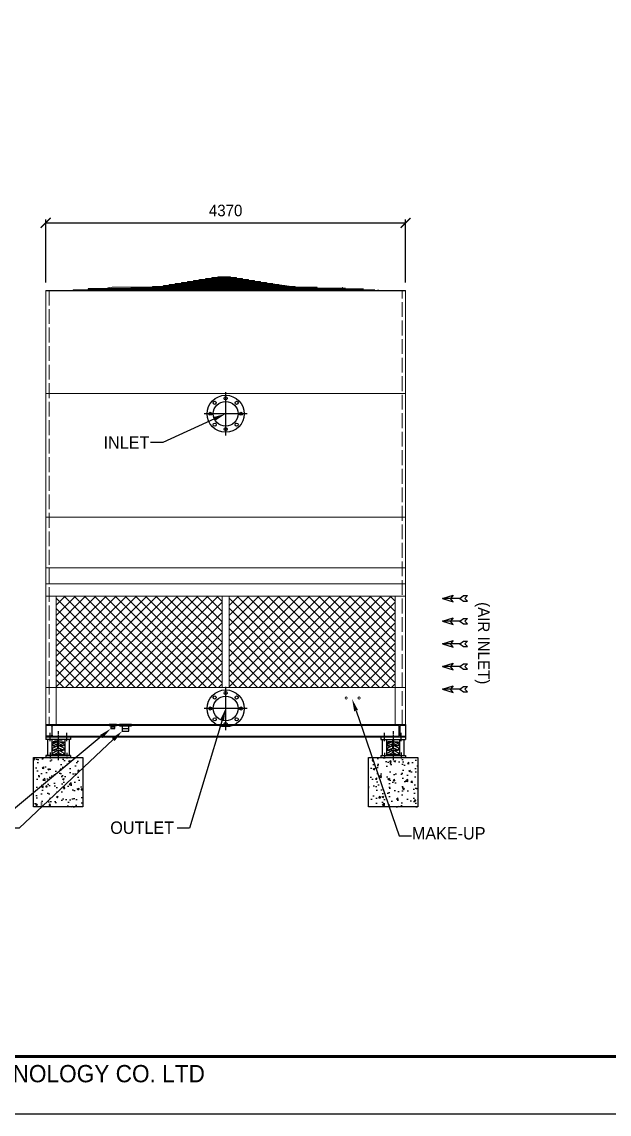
# Model space of a CAD drawing. Header units: millimetres. Extents: x 123596 to 162203, y -41590 to -20795.
# Drawn here: x 147938 to 155071, y -41590 to -28324 of the extents above; entities that cross this region are included whole.
import ezdxf
from ezdxf import colors
from ezdxf.entities.mleader import LeaderData, LeaderLine
from ezdxf.enums import TextEntityAlignment as Align
from ezdxf.math import Vec2, Vec3

# ---------------------------------------------------------------- set-up
doc = ezdxf.new("R2010")
doc.units = ezdxf.units.MM
doc.header["$LTSCALE"] = 30
doc.header["$MEASUREMENT"] = 0
doc.linetypes.add('CENTER', pattern=[2, 1.25, -0.25, 0.25, -0.25])
doc.linetypes.add('DASHED', pattern=[15, 12, -3])
doc.layers.get('0').update_dxf_attribs({"linetype": 'CONTINUOUS'})
doc.layers.get('DEFPOINTS').update_dxf_attribs({"color": 143, "linetype": 'CONTINUOUS'})
for name, color, linetype in [('4', 2, 'CONTINUOUS'), ('center', 1, 'CENTER'), ('L1_', 7, 'CONTINUOUS'), ('냉각탑', 4, 'CONTINUOUS'), ('냉각탑_dim', 1, 'CONTINUOUS'), ('냉각탑_form', 1, 'CONTINUOUS'), ('냉각탑_text', 3, 'CONTINUOUS'), ('냉각탑_기초', 23, 'CONTINUOUS'), ('냉각탑_찬넬방진', 1, 'CONTINUOUS')]:
    doc.layers.add(name, color=color, linetype=linetype)
doc.styles.add('HY울릉도L', font='')
doc.styles.get("Standard").update_dxf_attribs({"font": ''})
doc.styles.add('돋움', font='')
doc.styles.get('HY울릉도L').set_extended_font_data('HY울릉도L')
doc.styles.get('Standard').set_extended_font_data('Dotum')
doc.styles.get('돋움').set_extended_font_data('Dotum')
doc.dimstyles.new('성지DIM', dxfattribs={"dimtxt": 3.5, "dimasz": 3, "dimexe": 1, "dimexo": 2.5, "dimgap": 2, "dimtad": 1, "dimdec": 0, "dimzin": 3, "dimdsep": 46, "dimtxsty": 'HY울릉도L', "dimblk": 'ARCHTICK', "dimcen": -2, "dimclrd": 256, "dimclre": 256, "dimclrt": 7, "dimadec": 0, "dimazin": 0, "dimtfac": 1, "dimtdec": 0, "dimtofl": 0, "dimtmove": 0, "dimatfit": 3, "dimfxl": 0, "dimtolj": 1, "dimtzin": 0, "dimlwe": -1, "dimarcsym": 0})

# ---------------------------------------------------------------- blocks, each defined once
blk = doc.blocks.new('냉각탑form')
at = {"layer": 'DEFPOINTS'}
blk.add_lwpolyline([(0, 297.07), (420.1, 297.07), (420.1, 0), (0, 0)], close=True, dxfattribs=at)
at = {"layer": '냉각탑_form', "const_width": 0.5}
blk.add_lwpolyline([(10, 287.07), (10, 10), (410.1, 10), (410.1, 287.07)], close=True, dxfattribs=at)
at = {"layer": '냉각탑_form', "style": '돋움'}
blk.add_text('SUNG JI AIR-CONDITIONING TECHNOLOGY CO. LTD', height=3.0007, dxfattribs=at).set_placement((149.5, 5.53))
blk = doc.blocks.new('_ArchTick')
at = {"color": 0, "linetype": 'ByBlock', "const_width": 0.15}
blk.add_lwpolyline([(-0.5, -0.5), (0.5, 0.5)], dxfattribs=at)
blk = doc.blocks.new('*D69')
at = {"layer": 'DEFPOINTS', "color": 0, "transparency": 16777216}
for p in [(152598, -30766), (148228, -31588), (152598, -31588)]:
    blk.add_point(p, dxfattribs=at)
at = {"layer": '냉각탑_dim', "transparency": 16777216}
for p, q in [((148228, -31488), (148228, -30726)), ((152598, -31488), (152598, -30726))]:
    blk.add_line(p, q, dxfattribs=at)
at = {"layer": '냉각탑_dim', "lineweight": -2, "transparency": 16777216}
blk.add_line((148228, -30766), (152598, -30766), dxfattribs=at)
at = {"layer": '냉각탑_dim', "lineweight": -2, "transparency": 16777216, "xscale": 120, "yscale": 120, "zscale": 120, "rotation": 180}
blk.add_blockref('_ArchTick', (148228, -30766), dxfattribs=at)
at = {"layer": '냉각탑_dim', "lineweight": -2, "transparency": 16777216, "xscale": 120, "yscale": 120, "zscale": 120}
blk.add_blockref('_ArchTick', (152598, -30766), dxfattribs=at)
at = {"layer": '냉각탑_dim', "color": 7, "transparency": 16777216, "insert": (150413, -30616), "char_height": 140, "attachment_point": 5, "style": 'HY울릉도L'}
blk.add_mtext('\\A1;4370', dxfattribs=at)
blk = doc.blocks.new('화살표 IN OUT')
at = {"layer": '냉각탑_dim'}
for p, q in [((-323, 43), (-384, 43)), ((-343, 0), (-384, 43)), ((-384, -43), (-343, 0)), ((-266, 0), (-323, 43)), ((-266, 0), (-323, -43)), ((-266, 0), (0, 0)), ((-163, 50), (-122, 0)), ((0, 0), (-163, 50)), ((-163, -50), (-122, 0)), ((0, 0), (-163, -50)), ((-323, -43), (-384, -43))]:
    blk.add_line(p, q, dxfattribs=at)
blk = doc.blocks.new('sdfghj')
at = {"layer": '4', "color": 3, "linetype": 'CENTER'}
blk.add_line((77432, -35928), (77432, -36281), dxfattribs=at)
at = {"layer": 'L1_', "color": 1, "linetype": 'CENTER'}
for p, q in [((77327, -36047), (77327, -35949)), ((77531, -36047), (77531, -35949)), ((77327, -36189), (77327, -36261)), ((77531, -36188), (77531, -36260))]:
    blk.add_line(p, q, dxfattribs=at)
at = {"layer": 'L1_', "color": 2, "linetype": 'Continuous'}
for p, q in [((77283, -35997), (77283, -36029)), ((77283, -35997), (77584, -35997)), ((77283, -36029), (77584, -36029)), ((77301, -36029), (77351, -36029)), ((77301, -36029), (77301, -36222)), ((77351, -36029), (77351, -36222)), ((77367, -36056), (77367, -36068)), ((77428, -36056), (77367, -36056)), ((77367, -36063), (77395, -36068)), ((77368, -36080), (77419, -36056)), ((77368, -36105), (77428, -36077)), ((77384, -36029), (77384, -36031)), ((77477, -36031), (77384, -36031)), ((77425, -36031), (77425, -36041)), ((77440, -36041), (77425, -36041)), ((77428, -36130), (77428, -36041)), ((77436, -36130), (77436, -36041)), ((77436, -36056), (77496, -36056)), ((77438, -36056), (77436, -36056)), ((77496, -36105), (77436, -36077)), ((77440, -36031), (77440, -36041)), ((77496, -36080), (77444, -36056)), ((77496, -36063), (77469, -36068)), ((77477, -36029), (77477, -36031)), ((77496, -36056), (77496, -36068)), ((77509, -36029), (77562, -36029)), ((77509, -36029), (77509, -36221)), ((77562, -36029), (77562, -36221)), ((77584, -35997), (77584, -36029)), ((77301, -36120), (77301, -36221)), ((77351, -36120), (77351, -36221)), ((77367, -36160), (77426, -36133)), ((77367, -36160), (77406, -36171)), ((77367, -36210), (77367, -36221)), ((77495, -36213), (77367, -36213)), ((77367, -36213), (77493, -36213)), ((77368, -36131), (77428, -36103)), ((77368, -36189), (77422, -36164)), ((77496, -36213), (77368, -36213)), ((77369, -36213), (77497, -36213)), ((77370, -36106), (77407, -36113)), ((77425, -36191), (77378, -36213)), ((77419, -36158), (77391, -36149)), ((77428, -36100), (77393, -36093)), ((77428, -36130), (77436, -36130)), ((77436, -36099), (77471, -36093)), ((77495, -36131), (77436, -36103)), ((77497, -36160), (77438, -36133)), ((77438, -36191), (77485, -36213)), ((77495, -36189), (77442, -36164)), ((77444, -36158), (77473, -36149)), ((77493, -36106), (77457, -36113)), ((77497, -36160), (77458, -36171)), ((77497, -36209), (77497, -36221)), ((77509, -36120), (77509, -36221)), ((77562, -36120), (77562, -36221)), ((77283, -36221), (77584, -36221)), ((77283, -36221), (77283, -36247)), ((77283, -36247), (77584, -36247)), ((77584, -36221), (77584, -36247))]:
    blk.add_line(p, q, dxfattribs=at)
for centre, radius, start, end in [((77381, -36092), 18.3, 142.4554, 226.9466), ((77369, -36083), 3.63, 114.7395, 142.4554), ((77483, -36092), 18.3, 313.0534, 37.5446), ((77494, -36083), 3.63, 37.5446, 65.2605), ((77394, -36147), 31.4, 150.8406, 199.726), ((77368, -36157), 3.63, 199.726, 254.389), ((77386, -36200), 21.4, 154.2564, 218.822), ((77370, -36134), 3.63, 114.7395, 150.8406), ((77370, -36192), 3.63, 114.7395, 154.2564), ((77371, -36103), 3.63, 226.9466, 260.1342), ((77418, -36162), 3.63, 294.7395, 71.8917), ((77424, -36167), 3.63, 22.2631, 114.7395), ((77400, -36177), 29.3, 330.1371, 22.2631), ((77425, -36130), 3.63, 294.7395, 0), ((77464, -36177), 29.3, 157.7369, 209.8629), ((77440, -36130), 3.63, 180, 245.2605), ((77440, -36167), 3.63, 65.2605, 157.7369), ((77446, -36162), 3.63, 108.1083, 245.2605), ((77493, -36103), 3.63, 279.8658, 313.0534), ((77494, -36134), 3.63, 29.1594, 65.2605), ((77494, -36192), 3.63, 25.7436, 65.2605), ((77478, -36200), 21.4, 321.178, 25.7436), ((77470, -36147), 31.4, 340.274, 29.1594), ((77496, -36157), 3.63, 285.611, 340.274)]:
    blk.add_arc(centre, radius, start, end, dxfattribs=at)
blk = doc.blocks.new('A$C05CA400C')
at = {"layer": '냉각탑_기초', "ltscale": 30}
h = blk.add_hatch(dxfattribs=at)
h.set_pattern_fill('AR-CONC', color=256, scale=30, style=0)
h.set_pattern_definition([(50, (-16569.06, -4991.66), (215.178, -18.8256), [22.5, -247.5]), (355, (-16569.06, -4991.66), (-41.6254, 225.6576), [18, -198]), (100.4514, (-16551.13, -4993.23), (173.5528, 206.8319), [19.122, -210.3426]), (46.1842, (-16569.06, -4931.66), (320.1723, -49.6557), [33.75, -371.25]), (96.6356, (-16542.38, -4935.8), (280.399, 292.2354), [28.683, -315.514]), (351.1842, (-16569.06, -4931.66), (280.3986, 292.2356), [27, -297]), (21, (-16539.06, -4946.66), (179.0721, -120.7857), [22.5, -247.5]), (326, (-16539.06, -4946.66), (72.9946, 217.545), [18, -198]), (71.4514, (-16524.13, -4956.72), (252.0668, 96.7591), [19.122, -210.3426]), (37.5, (-16569.06, -4991.66), (3.64796, 99.86816), [0, -195.6, 0, -201, 0, -198.75]), (7.5, (-16569.06, -4991.66), (78.92086, 118.3235), [0, -114.6, 0, -191.1, 0, -75.75]), (327.5, (-16635.96, -4991.66), (160.14673, -6.76646), [0, -75, 0, -234, 0, -310.5]), (317.5, (-16665.96, -4991.66), (174.9559, 30.0315), [0, -97.5, 0, -155.4, 0, -220.5])])
h.paths.add_polyline_path([(0, 600), (600, 600), (600, 0), (0, 0)])
blk.add_lwpolyline([(0, 600), (600, 600), (600, 0), (0, 0)], close=True, dxfattribs=at)
blk = doc.blocks.new('4567547')
at = {"layer": '냉각탑', "linetype": 'Continuous', "lineweight": 15}
for p, q in [((174501, 16591), (174473, 16586)), ((174517, 16591), (174489, 16586)), ((174519, 16591), (174491, 16586)), ((174504, 16600), (174859, 16600)), ((174511, 16592), (174504, 16592)), ((174517, 16593), (174519, 16593)), ((174558, 16592), (174521, 16592)), ((174525, 16588), (174547, 16592)), ((174563, 16593), (174538, 16588)), ((174567, 16593), (174542, 16588)), ((174580, 16604), (174551, 16600)), ((174563, 16593), (174567, 16593)), ((174592, 16604), (174564, 16600)), ((174594, 16604), (174566, 16600)), ((174633, 16592), (174569, 16592)), ((174573, 16588), (174592, 16592)), ((175090, 16611), (174583, 16611)), ((174583, 16611), (174861, 16611)), ((174586, 16603), (174583, 16603)), ((174592, 16604), (174594, 16604)), ((174625, 16603), (174597, 16603)), ((174600, 16600), (174621, 16603)), ((174631, 16604), (174606, 16600)), ((174635, 16604), (174610, 16600)), ((174638, 16593), (174617, 16588)), ((174643, 16593), (174623, 16588)), ((174658, 16615), (174629, 16611)), ((174631, 16604), (174635, 16604)), ((174688, 16607), (174637, 16607)), ((174668, 16619), (174639, 16615)), ((174640, 16604), (174659, 16607)), ((174670, 16619), (174641, 16615)), ((174732, 16596), (174645, 16596)), ((174648, 16592), (174664, 16596)), ((175290, 16626), (174661, 16626)), ((174668, 16619), (174670, 16619)), ((174693, 16608), (174672, 16604)), ((174699, 16619), (174673, 16615)), ((174692, 16618), (174673, 16618)), ((174703, 16619), (174677, 16615)), ((174699, 16608), (174678, 16604)), ((174699, 16619), (174703, 16619)), ((174771, 16607), (174700, 16607)), ((174702, 16604), (174718, 16607)), ((174743, 16618), (174705, 16618)), ((174737, 16630), (174706, 16626)), ((174706, 16615), (174726, 16618)), ((174744, 16630), (174714, 16626)), ((174746, 16630), (174716, 16626)), ((174735, 16597), (174721, 16592)), ((174749, 16619), (174727, 16615)), ((174742, 16597), (174728, 16592)), ((174754, 16619), (174733, 16615)), ((174735, 16597), (174742, 16597)), ((175211, 16637), (174740, 16637)), ((174767, 16630), (174740, 16626)), ((175100, 16596), (174743, 16596)), ((174771, 16630), (174744, 16626)), ((174744, 16630), (174746, 16630)), ((174745, 16592), (174756, 16596)), ((174760, 16629), (174749, 16629)), ((174810, 16618), (174756, 16618)), ((174757, 16615), (174773, 16618)), ((174774, 16608), (174760, 16604)), ((174767, 16630), (174771, 16630)), ((174781, 16608), (174767, 16604)), ((174798, 16629), (174773, 16629)), ((174773, 16626), (174792, 16629)), ((174774, 16608), (174781, 16608)), ((174804, 16630), (174782, 16626)), ((174867, 16607), (174782, 16607)), ((174815, 16641), (174784, 16637)), ((174784, 16604), (174795, 16607)), ((174810, 16632), (174788, 16628)), ((174820, 16643), (174789, 16639)), ((174822, 16643), (174792, 16639)), ((174814, 16621), (174799, 16617)), ((174804, 16632), (174810, 16632)), ((174820, 16621), (174805, 16617)), ((174835, 16643), (174808, 16639)), ((174811, 16628), (174827, 16631)), ((174839, 16643), (174812, 16639)), ((174849, 16631), (174812, 16631)), ((174814, 16621), (174820, 16621)), ((174815, 16643), (174816, 16643)), ((175133, 16650), (174818, 16650)), ((174820, 16643), (174822, 16643)), ((174888, 16620), (174822, 16620)), ((174822, 16617), (174833, 16620)), ((174827, 16642), (174825, 16642)), ((174835, 16643), (174839, 16643)), ((174860, 16643), (174837, 16639)), ((174853, 16632), (174837, 16628)), ((174853, 16642), (174841, 16642)), ((174848, 16598), (174841, 16594)), ((174865, 16643), (174843, 16639)), ((174860, 16632), (174844, 16628)), ((174848, 16598), (174855, 16598)), ((174858, 16600), (174849, 16594)), ((174853, 16632), (174860, 16632)), ((175096, 16597), (174853, 16597)), ((174853, 16597), (175096, 16597)), ((174860, 16643), (174865, 16643)), ((174908, 16631), (174861, 16631)), ((174861, 16628), (174872, 16631)), ((174894, 16654), (174862, 16650)), ((174896, 16654), (174865, 16650)), ((174866, 16639), (174882, 16642)), ((174898, 16654), (174867, 16650)), ((174887, 16642), (174867, 16642)), ((174975, 16609), (174868, 16609)), ((174903, 16654), (174875, 16650)), ((174892, 16643), (174876, 16639)), ((174907, 16654), (174879, 16650)), ((174890, 16621), (174882, 16617)), ((174899, 16643), (174883, 16639)), ((174897, 16621), (174889, 16617)), ((174890, 16621), (174897, 16621)), ((174915, 16654), (174892, 16650)), ((174892, 16643), (174899, 16643)), ((174894, 16654), (174894, 16654)), ((175054, 16661), (174897, 16661)), ((174897, 16661), (175054, 16661)), ((174921, 16654), (174898, 16650)), ((174972, 16620), (174898, 16620)), ((174898, 16617), (174904, 16620)), ((174899, 16639), (174910, 16642)), ((174928, 16642), (174900, 16642)), ((174910, 16632), (174902, 16628)), ((174918, 16632), (174910, 16628)), ((174910, 16632), (174918, 16632)), ((174931, 16654), (174915, 16650)), ((174972, 16631), (174918, 16631)), ((174918, 16628), (174924, 16631)), ((174938, 16654), (174922, 16650)), ((174930, 16643), (174922, 16639)), ((174926, 16653), (174923, 16653)), ((174923, 16652), (174923, 16653)), ((174938, 16643), (174930, 16639)), ((174930, 16643), (174938, 16643)), ((174938, 16650), (174940, 16650)), ((174938, 16639), (174944, 16642)), ((174972, 16642), (174939, 16642)), ((174948, 16653), (174940, 16653)), ((174940, 16650), (174940, 16653)), ((174951, 16654), (174942, 16650)), ((174958, 16654), (174950, 16650)), ((174951, 16654), (174958, 16654)), ((174958, 16650), (174959, 16650)), ((174972, 16653), (174959, 16653)), ((174959, 16650), (174959, 16653)), ((174975, 16609), (175083, 16609)), ((174979, 16653), (174992, 16653)), ((174979, 16642), (175012, 16642)), ((174979, 16631), (175033, 16631)), ((174979, 16620), (175053, 16620)), ((174992, 16650), (174992, 16653)), ((174993, 16650), (174992, 16650)), ((174993, 16654), (175001, 16650)), ((175000, 16654), (174993, 16654)), ((175000, 16654), (175009, 16650)), ((175003, 16653), (175011, 16653)), ((175013, 16639), (175007, 16642)), ((175011, 16650), (175011, 16653)), ((175013, 16650), (175011, 16650)), ((175013, 16654), (175029, 16650)), ((175013, 16643), (175021, 16639)), ((175021, 16643), (175013, 16643)), ((175020, 16654), (175036, 16650)), ((175021, 16643), (175029, 16639)), ((175023, 16642), (175051, 16642)), ((175025, 16653), (175028, 16653)), ((175027, 16652), (175028, 16653)), ((175033, 16628), (175027, 16631)), ((175030, 16654), (175053, 16650)), ((175033, 16632), (175041, 16628)), ((175041, 16632), (175033, 16632)), ((175036, 16654), (175059, 16650)), ((175051, 16639), (175040, 16642)), ((175041, 16632), (175049, 16628)), ((175043, 16631), (175090, 16631)), ((175044, 16654), (175072, 16650)), ((175053, 16617), (175047, 16620)), ((175048, 16654), (175076, 16650)), ((175052, 16643), (175068, 16639)), ((175059, 16643), (175052, 16643)), ((175053, 16654), (175084, 16650)), ((175054, 16621), (175061, 16617)), ((175061, 16621), (175054, 16621)), ((175055, 16654), (175086, 16650)), ((175057, 16654), (175057, 16654)), ((175057, 16654), (175089, 16650)), ((175059, 16643), (175075, 16639)), ((175061, 16621), (175069, 16617)), ((175063, 16642), (175084, 16642)), ((175063, 16620), (175129, 16620)), ((175085, 16639), (175069, 16642)), ((175090, 16628), (175079, 16631)), ((175084, 16609), (175168, 16609)), ((175086, 16643), (175108, 16639)), ((175091, 16643), (175086, 16643)), ((175368, 16611), (175090, 16611)), ((175445, 16598), (175090, 16598)), ((175091, 16643), (175114, 16639)), ((175091, 16632), (175107, 16628)), ((175098, 16632), (175091, 16632)), ((175096, 16598), (175102, 16594)), ((175103, 16598), (175096, 16598)), ((175096, 16596), (175208, 16596)), ((175098, 16642), (175110, 16642)), ((175098, 16632), (175113, 16628)), ((175102, 16631), (175139, 16631)), ((175103, 16598), (175110, 16594)), ((175112, 16643), (175139, 16639)), ((175116, 16643), (175112, 16643)), ((175116, 16643), (175143, 16639)), ((175129, 16617), (175117, 16620)), ((175124, 16642), (175126, 16642)), ((175139, 16628), (175124, 16631)), ((175129, 16643), (175159, 16639)), ((175131, 16643), (175129, 16643)), ((175131, 16643), (175161, 16639)), ((175131, 16621), (175146, 16617)), ((175137, 16621), (175131, 16621)), ((175135, 16643), (175135, 16643)), ((175135, 16643), (175167, 16639)), ((175137, 16621), (175152, 16617)), ((175141, 16632), (175163, 16628)), ((175147, 16632), (175141, 16632)), ((175141, 16618), (175195, 16618)), ((175147, 16632), (175169, 16628)), ((175153, 16631), (175178, 16631)), ((175167, 16606), (175156, 16609)), ((175178, 16628), (175159, 16631)), ((175170, 16610), (175184, 16606)), ((175177, 16610), (175170, 16610)), ((175177, 16608), (175191, 16604)), ((175194, 16615), (175178, 16618)), ((175184, 16632), (175180, 16632)), ((175180, 16630), (175207, 16626)), ((175180, 16605), (175250, 16605)), ((175184, 16630), (175211, 16626)), ((175191, 16629), (175202, 16629)), ((175206, 16592), (175194, 16596)), ((175197, 16619), (175218, 16615)), ((175202, 16619), (175224, 16615)), ((175205, 16630), (175234, 16626)), ((175207, 16630), (175205, 16630)), ((175207, 16630), (175236, 16626)), ((175208, 16618), (175246, 16618)), ((175209, 16597), (175223, 16592)), ((175216, 16597), (175209, 16597)), ((175214, 16630), (175245, 16626)), ((175216, 16597), (175230, 16592)), ((175219, 16594), (175306, 16594)), ((175245, 16615), (175225, 16618)), ((175248, 16602), (175233, 16605)), ((175248, 16617), (175274, 16613)), ((175252, 16617), (175248, 16617)), ((175252, 16617), (175278, 16613)), ((175252, 16606), (175273, 16602)), ((175258, 16616), (175278, 16616)), ((175258, 16606), (175279, 16602)), ((175263, 16605), (175314, 16605)), ((175281, 16617), (175310, 16613)), ((175283, 16617), (175281, 16617)), ((175283, 16617), (175312, 16613)), ((175303, 16590), (175287, 16594)), ((175292, 16615), (175322, 16611)), ((175311, 16602), (175292, 16605)), ((175308, 16593), (175328, 16588)), ((175313, 16593), (175333, 16588)), ((175320, 16606), (175316, 16606)), ((175316, 16604), (175341, 16600)), ((175318, 16592), (175382, 16592)), ((175320, 16604), (175345, 16600)), ((175326, 16603), (175354, 16603)), ((175351, 16600), (175330, 16603)), ((175358, 16604), (175356, 16604)), ((175356, 16604), (175385, 16600)), ((175358, 16604), (175387, 16600)), ((175378, 16588), (175359, 16592)), ((175365, 16603), (175368, 16603)), ((175371, 16604), (175400, 16600)), ((175384, 16593), (175409, 16588)), ((175388, 16593), (175384, 16593)), ((175386, 16593), (175410, 16588)), ((175391, 16590), (175428, 16590)), ((175424, 16586), (175402, 16590)), ((175432, 16591), (175430, 16591)), ((175430, 16591), (175458, 16586)), ((175432, 16591), (175460, 16586)), ((175438, 16590), (175445, 16590)), ((175447, 16591), (176097, 16498)), ((173015, 16484), (173015, 16481)), ((173015, 16484), (176977, 16484)), ((173015, 16484), (173015, 16481)), ((173015, 16484), (173015, 16481)), ((173015, 16483), (176977, 16483)), ((173015, 16481), (176977, 16481)), ((173015, 16481), (176977, 16481)), ((176977, 16481), (173015, 16481)), ((173020, 16490), (173229, 16495)), ((173080, 16492), (174846, 16492)), ((174846, 16498), (173209, 16498)), ((173210, 16506), (174847, 16506)), ((173232, 16499), (173229, 16495)), ((173548, 16524), (173457, 16511)), ((173525, 16524), (174848, 16524)), ((174000, 16514), (173764, 16514)), ((174002, 16515), (173771, 16511)), ((174152, 16514), (173984, 16514)), ((173984, 16504), (173986, 16504)), ((174084, 16503), (173987, 16503)), ((174002, 16515), (174004, 16515)), ((174002, 16500), (174023, 16503)), ((174004, 16515), (174039, 16511)), ((174049, 16526), (174024, 16522)), ((174077, 16511), (174040, 16514)), ((174051, 16535), (175408, 16535)), ((174133, 16525), (174051, 16525)), ((174136, 16526), (174054, 16522)), ((174138, 16526), (174056, 16522)), ((174085, 16504), (174065, 16500)), ((174089, 16504), (174069, 16500)), ((174085, 16504), (174089, 16504)), ((174246, 16503), (174090, 16503)), ((174103, 16500), (174123, 16503)), ((174154, 16515), (174132, 16511)), ((174136, 16526), (174138, 16526)), ((174157, 16515), (174136, 16511)), ((174219, 16525), (174139, 16525)), ((174151, 16522), (174173, 16525)), ((174154, 16515), (174157, 16515)), ((174301, 16514), (174159, 16514)), ((174186, 16537), (174160, 16533)), ((174171, 16511), (174190, 16514)), ((174212, 16537), (174187, 16533)), ((174188, 16546), (175378, 16546)), ((174208, 16537), (174188, 16537)), ((174214, 16537), (174189, 16533)), ((174221, 16528), (174200, 16524)), ((174225, 16528), (174204, 16524)), ((174212, 16539), (174214, 16539)), ((174286, 16539), (174215, 16539)), ((174221, 16531), (174225, 16531)), ((174226, 16538), (174247, 16542)), ((174356, 16530), (174227, 16530)), ((174247, 16509), (174230, 16505)), ((174253, 16509), (174236, 16505)), ((174237, 16527), (174256, 16530)), ((174264, 16553), (174238, 16549)), ((174457, 16510), (174253, 16510)), ((174287, 16553), (174262, 16549)), ((174289, 16553), (174264, 16549)), ((174264, 16505), (174280, 16508)), ((174266, 16562), (175160, 16562)), ((174284, 16553), (174266, 16553)), ((174289, 16542), (174267, 16538)), ((174293, 16542), (174271, 16538)), ((174303, 16520), (174286, 16516)), ((174287, 16553), (174289, 16553)), ((174289, 16542), (174293, 16542)), ((174354, 16553), (174291, 16553)), ((174308, 16520), (174291, 16516)), ((174411, 16544), (174295, 16544)), ((174300, 16549), (174321, 16553)), ((174304, 16538), (174323, 16542)), ((174497, 16521), (174309, 16521)), ((174343, 16564), (174316, 16560)), ((174319, 16518), (174335, 16521)), ((174357, 16555), (174334, 16551)), ((174363, 16566), (174337, 16562)), ((174361, 16555), (174338, 16551)), ((174365, 16566), (174339, 16562)), ((174358, 16533), (174341, 16529)), ((174345, 16575), (175137, 16575)), ((174359, 16566), (174345, 16566)), ((174364, 16533), (174346, 16529)), ((174357, 16555), (174361, 16555)), ((174363, 16566), (174365, 16566)), ((174466, 16557), (174363, 16557)), ((174536, 16534), (174365, 16534)), ((174421, 16568), (174367, 16568)), ((174371, 16551), (174390, 16555)), ((174374, 16562), (174396, 16566)), ((174374, 16529), (174389, 16532)), ((174421, 16579), (174393, 16575)), ((174414, 16546), (174396, 16542)), ((174419, 16546), (174401, 16542)), ((174425, 16568), (174402, 16564)), ((174429, 16568), (174406, 16564)), ((174441, 16579), (174414, 16575)), ((174443, 16579), (174416, 16575)), ((174577, 16546), (174423, 16546)), ((174425, 16586), (175107, 16586)), ((174436, 16579), (174425, 16579)), ((174430, 16542), (174446, 16546)), ((174523, 16568), (174433, 16568)), ((174439, 16564), (174459, 16568)), ((174441, 16579), (174443, 16579)), ((174490, 16579), (174445, 16579)), ((174460, 16515), (174448, 16512)), ((174451, 16575), (174472, 16579)), ((174471, 16557), (174453, 16553)), ((174467, 16515), (174455, 16512)), ((174477, 16557), (174458, 16553)), ((174460, 16515), (174467, 16515)), ((174706, 16515), (174468, 16515)), ((174495, 16579), (174471, 16575)), ((174499, 16579), (174475, 16575)), ((174475, 16512), (174486, 16515)), ((174615, 16557), (174478, 16557)), ((174484, 16553), (174500, 16557)), ((174500, 16524), (174488, 16520)), ((174507, 16524), (174494, 16520)), ((174495, 16579), (174499, 16579)), ((174500, 16526), (174507, 16526)), ((174578, 16581), (174501, 16581)), ((174506, 16577), (174525, 16581)), ((174527, 16570), (174507, 16566)), ((174727, 16525), (174507, 16525)), ((174532, 16570), (174513, 16566)), ((174514, 16522), (174525, 16525)), ((174539, 16537), (174527, 16533)), ((174546, 16537), (174533, 16533)), ((174654, 16570), (174534, 16570)), ((174539, 16566), (174555, 16570)), ((174539, 16537), (174546, 16537)), ((174747, 16536), (174547, 16536)), ((174553, 16533), (174564, 16536)), ((174582, 16581), (174562, 16577)), ((174578, 16548), (174565, 16544)), ((174588, 16581), (174568, 16577)), ((174585, 16548), (174572, 16544)), ((174578, 16548), (174585, 16548)), ((174767, 16548), (174586, 16548)), ((174693, 16581), (174589, 16581)), ((174591, 16544), (174602, 16548)), ((174593, 16577), (174609, 16581)), ((174617, 16559), (174604, 16555)), ((174624, 16559), (174611, 16555)), ((174617, 16559), (174624, 16559)), ((175310, 16559), (174622, 16559)), ((174630, 16555), (174641, 16559)), ((174657, 16574), (174643, 16570)), ((174663, 16574), (174650, 16570)), ((174657, 16574), (174663, 16574)), ((175130, 16574), (174664, 16574)), ((174668, 16570), (174679, 16574)), ((174696, 16585), (174682, 16581)), ((174703, 16585), (174689, 16581)), ((174696, 16585), (174703, 16585)), ((174706, 16519), (174700, 16515)), ((175110, 16585), (174704, 16585)), ((174706, 16519), (174714, 16519)), ((175227, 16518), (174706, 16518)), ((174707, 16581), (174718, 16585)), ((174714, 16519), (174708, 16515)), ((174718, 16515), (174724, 16518)), ((174727, 16530), (174721, 16526)), ((174727, 16530), (174735, 16530)), ((175206, 16529), (174727, 16529)), ((174735, 16530), (174728, 16526)), ((174739, 16526), (174744, 16529)), ((174747, 16541), (174741, 16537)), ((174747, 16541), (174755, 16541)), ((175187, 16540), (174747, 16540)), ((174755, 16541), (174749, 16537)), ((174759, 16537), (174764, 16540)), ((174768, 16552), (174761, 16548)), ((175170, 16552), (174767, 16552)), ((174768, 16552), (174775, 16552)), ((174775, 16552), (174769, 16548)), ((174779, 16548), (174784, 16552)), ((174788, 16563), (174781, 16559)), ((174788, 16565), (174795, 16565)), ((174795, 16565), (174789, 16561)), ((174799, 16561), (174804, 16565)), ((174808, 16576), (174801, 16572)), ((174808, 16576), (174815, 16576)), ((174815, 16576), (174809, 16572)), ((174834, 16576), (174817, 16576)), ((174818, 16572), (174824, 16576)), ((174828, 16587), (174821, 16583)), ((174828, 16587), (174835, 16587)), ((174835, 16587), (174829, 16583)), ((174838, 16583), (174844, 16587)), ((174846, 16492), (175101, 16492)), ((174847, 16506), (175100, 16506)), ((175101, 16498), (174847, 16498)), ((174848, 16524), (175115, 16524)), ((175524, 16586), (175094, 16586)), ((175602, 16575), (175095, 16575)), ((175681, 16562), (175096, 16562)), ((175097, 16585), (175247, 16585)), ((175759, 16548), (175097, 16548)), ((175098, 16572), (175286, 16572)), ((175896, 16535), (175098, 16535)), ((175099, 16559), (175326, 16559)), ((176183, 16524), (175099, 16524)), ((175100, 16554), (175175, 16554)), ((176431, 16506), (175100, 16506)), ((175101, 16540), (175195, 16540)), ((175989, 16498), (175101, 16498)), ((176870, 16492), (175101, 16492)), ((175102, 16529), (175216, 16529)), ((175103, 16518), (175237, 16518)), ((175112, 16583), (175107, 16587)), ((175116, 16587), (175122, 16583)), ((175123, 16587), (175116, 16587)), ((175117, 16576), (175134, 16576)), ((175123, 16587), (175130, 16583)), ((175132, 16572), (175127, 16576)), ((175136, 16576), (175142, 16572)), ((175143, 16576), (175136, 16576)), ((175143, 16576), (175150, 16572)), ((175152, 16561), (175147, 16565)), ((175156, 16565), (175162, 16561)), ((175163, 16565), (175156, 16565)), ((175163, 16565), (175170, 16561)), ((175172, 16550), (175167, 16554)), ((175176, 16554), (175182, 16550)), ((175183, 16554), (175176, 16554)), ((175183, 16552), (175190, 16548)), ((175184, 16548), (175365, 16548)), ((175192, 16537), (175187, 16540)), ((175196, 16541), (175202, 16537)), ((175203, 16541), (175196, 16541)), ((175203, 16541), (175210, 16537)), ((175204, 16536), (175404, 16536)), ((175212, 16526), (175206, 16529)), ((175216, 16530), (175222, 16526)), ((175224, 16530), (175216, 16530)), ((175222, 16523), (175442, 16523)), ((175224, 16530), (175230, 16526)), ((175233, 16515), (175227, 16518)), ((175244, 16581), (175233, 16585)), ((175237, 16519), (175243, 16515)), ((175244, 16519), (175237, 16519)), ((175243, 16512), (176551, 16512)), ((175244, 16517), (175251, 16513)), ((175248, 16583), (175262, 16579)), ((175255, 16583), (175248, 16583)), ((175255, 16583), (175269, 16579)), ((175258, 16581), (175362, 16581)), ((175283, 16568), (175272, 16572)), ((175287, 16572), (175301, 16568)), ((175294, 16572), (175287, 16572)), ((175294, 16572), (175308, 16568)), ((175295, 16570), (175415, 16570)), ((175321, 16555), (175310, 16559)), ((175327, 16559), (175340, 16555)), ((175333, 16559), (175327, 16559)), ((175333, 16559), (175347, 16555)), ((175333, 16557), (175471, 16557)), ((175357, 16577), (175342, 16581)), ((175360, 16544), (175349, 16548)), ((175363, 16581), (175383, 16577)), ((175366, 16548), (175379, 16544)), ((175373, 16548), (175366, 16548)), ((175369, 16581), (175388, 16577)), ((175371, 16579), (175448, 16579)), ((175372, 16546), (175526, 16546)), ((175373, 16548), (175386, 16544)), ((175398, 16533), (175387, 16536)), ((175410, 16566), (175394, 16570)), ((175403, 16537), (175416, 16533)), ((175410, 16537), (175403, 16537)), ((175410, 16535), (175422, 16531)), ((175411, 16534), (175582, 16534)), ((175417, 16568), (175436, 16564)), ((175422, 16568), (175441, 16564)), ((175443, 16575), (175424, 16579)), ((175435, 16520), (175424, 16523)), ((175426, 16568), (175516, 16568)), ((175442, 16524), (175454, 16520)), ((175449, 16524), (175442, 16524)), ((175464, 16553), (175449, 16557)), ((175449, 16524), (175461, 16520)), ((175450, 16579), (175474, 16575)), ((175454, 16579), (175450, 16579)), ((175450, 16521), (175637, 16521)), ((175454, 16579), (175478, 16575)), ((175458, 16579), (175504, 16579)), ((175474, 16509), (175463, 16512)), ((175472, 16557), (175491, 16553)), ((175498, 16575), (175477, 16579)), ((175478, 16557), (175496, 16553)), ((175481, 16557), (175584, 16557)), ((175482, 16513), (175494, 16509)), ((175489, 16513), (175482, 16513)), ((175489, 16513), (175501, 16509)), ((175489, 16510), (175694, 16510)), ((175509, 16564), (175490, 16568)), ((175519, 16542), (175503, 16546)), ((175508, 16579), (175506, 16579)), ((175506, 16579), (175533, 16575)), ((175508, 16579), (175535, 16575)), ((175513, 16579), (175524, 16579)), ((175518, 16568), (175541, 16564)), ((175522, 16568), (175545, 16564)), ((175526, 16579), (175554, 16575)), ((175526, 16568), (175580, 16568)), ((175528, 16546), (175546, 16542)), ((175533, 16546), (175551, 16542)), ((175536, 16544), (175652, 16544)), ((175572, 16564), (175551, 16568)), ((175576, 16553), (175557, 16557)), ((175573, 16531), (175558, 16534)), ((175584, 16568), (175582, 16568)), ((175582, 16568), (175608, 16564)), ((175583, 16535), (175601, 16531)), ((175584, 16568), (175610, 16564)), ((175590, 16557), (175586, 16557)), ((175586, 16557), (175609, 16553)), ((175588, 16568), (175602, 16568)), ((175589, 16535), (175606, 16531)), ((175590, 16557), (175612, 16553)), ((175590, 16532), (175720, 16532)), ((175593, 16555), (175656, 16555)), ((175604, 16566), (175631, 16562)), ((175628, 16518), (175612, 16521)), ((175643, 16540), (175624, 16544)), ((175647, 16551), (175625, 16555)), ((175639, 16522), (175656, 16518)), ((175644, 16522), (175661, 16518)), ((175645, 16518), (175788, 16518)), ((175658, 16544), (175654, 16544)), ((175654, 16544), (175676, 16540)), ((175660, 16555), (175658, 16555)), ((175658, 16555), (175683, 16551)), ((175658, 16544), (175680, 16540)), ((175660, 16555), (175685, 16551)), ((175660, 16541), (175731, 16541)), ((175663, 16555), (175681, 16555)), ((175683, 16507), (175667, 16510)), ((175683, 16555), (175709, 16551)), ((175710, 16529), (175690, 16532)), ((175694, 16511), (175711, 16507)), ((175721, 16540), (175700, 16544)), ((175700, 16511), (175717, 16507)), ((175701, 16505), (176784, 16505)), ((175725, 16530), (175722, 16530)), ((175722, 16530), (175743, 16526)), ((175725, 16530), (175747, 16526)), ((175728, 16527), (175807, 16527)), ((175735, 16541), (175733, 16541)), ((175733, 16541), (175758, 16537)), ((175735, 16541), (175760, 16537)), ((175738, 16541), (175759, 16541)), ((175776, 16515), (175757, 16518)), ((175761, 16541), (175787, 16537)), ((175796, 16526), (175774, 16529)), ((175793, 16519), (175789, 16519)), ((175789, 16517), (175810, 16513)), ((175793, 16517), (175814, 16513)), ((175795, 16516), (176186, 16516)), ((175811, 16528), (175809, 16528)), ((175809, 16528), (175891, 16524)), ((175811, 16528), (175893, 16524)), ((175814, 16527), (175896, 16527)), ((175844, 16502), (175824, 16505)), ((175862, 16506), (175858, 16506)), ((175858, 16506), (175878, 16502)), ((175862, 16506), (175882, 16502)), ((175863, 16505), (176434, 16505)), ((175870, 16513), (175907, 16516)), ((175898, 16528), (175923, 16524)), ((175999, 16522), (175908, 16513)), ((175970, 16498), (175924, 16505)), ((175945, 16517), (175943, 16517)), ((175945, 16515), (176176, 16511)), ((175947, 16514), (176182, 16514)), ((175949, 16481), (176650, 16481)), ((175963, 16506), (175961, 16506)), ((175961, 16499), (176888, 16492)), ((175963, 16499), (176888, 16492)), ((175964, 16498), (176432, 16498)), ((176511, 16515), (176535, 16511)), ((176931, 16490), (176722, 16495)), ((176760, 16499), (176763, 16495)), ((176977, 16484), (176977, 16481)), ((176977, 16484), (176977, 16481))]:
    blk.add_line(p, q, dxfattribs=at)
at = {"layer": '냉각탑', "linetype": 'Continuous', "lineweight": 15, "flags": 128}
for points in [[(174638, 16597), (174639, 16597), (174643, 16597)], [(174693, 16608), (174695, 16608), (174699, 16608)], [(174737, 16630), (174737, 16630), (174738, 16629)], [(174742, 16597), (174742, 16596), (174743, 16596), (174743, 16596)], [(174749, 16619), (174750, 16619), (174754, 16619)], [(174781, 16608), (174782, 16607), (174782, 16607), (174783, 16607)], [(174860, 16632), (174860, 16632), (174860, 16631), (174861, 16631), (174861, 16631)], [(174896, 16654), (174897, 16654), (174898, 16654)], [(174897, 16621), (174897, 16620), (174898, 16620), (174898, 16620)], [(174898, 16654), (174898, 16654), (174899, 16654)], [(174899, 16643), (174899, 16642), (174900, 16642), (174900, 16642)], [(174903, 16654), (174906, 16654), (174907, 16654)], [(174915, 16654), (174918, 16654), (174921, 16654)], [(174918, 16632), (174918, 16632), (174918, 16631), (174918, 16631), (174918, 16631)], [(174931, 16654), (174933, 16654), (174938, 16654)], [(174938, 16654), (174938, 16654), (174939, 16653), (174940, 16653), (174940, 16653)], [(174938, 16643), (174938, 16643), (174938, 16642), (174939, 16642)], [(174958, 16654), (174958, 16654), (174959, 16653), (174959, 16653), (174959, 16653)], [(174993, 16654), (174993, 16654), (174992, 16653), (174992, 16653), (174992, 16653)], [(175013, 16654), (175013, 16654), (175012, 16653), (175011, 16653), (175011, 16653)], [(175013, 16643), (175013, 16643), (175013, 16642), (175012, 16642)], [(175020, 16654), (175017, 16654), (175013, 16654)], [(175036, 16654), (175033, 16654), (175030, 16654)], [(175033, 16632), (175033, 16632), (175033, 16631), (175033, 16631), (175033, 16631)], [(175048, 16654), (175045, 16654), (175044, 16654)], [(175052, 16643), (175052, 16642), (175051, 16642), (175051, 16642)], [(175053, 16654), (175053, 16654), (175052, 16654)], [(175055, 16654), (175053, 16654), (175053, 16654)], [(175054, 16621), (175053, 16620), (175053, 16620), (175053, 16620)], [(175091, 16632), (175091, 16632), (175091, 16631), (175090, 16631), (175090, 16631)], [(175170, 16610), (175169, 16609), (175169, 16609), (175168, 16609)], [(175202, 16619), (175201, 16619), (175197, 16619)], [(175209, 16597), (175209, 16596), (175208, 16596), (175208, 16596)], [(175214, 16630), (175214, 16630), (175213, 16629)], [(175258, 16606), (175256, 16606), (175252, 16606)], [(175313, 16595), (175312, 16595), (175308, 16595)], [(173232, 16499), (173233, 16498), (173233, 16498)], [(173481, 16515), (173482, 16515), (173482, 16514)], [(173986, 16504), (173987, 16503), (173987, 16503)], [(174004, 16515), (174005, 16514), (174006, 16514)], [(174049, 16526), (174050, 16526), (174051, 16525)], [(174089, 16504), (174090, 16503), (174090, 16503)], [(174138, 16526), (174139, 16526), (174140, 16526)], [(174157, 16515), (174158, 16515), (174159, 16514)], [(174186, 16537), (174186, 16537), (174188, 16537)], [(174225, 16531), (174226, 16531), (174227, 16531)], [(174247, 16509), (174249, 16509), (174253, 16509)], [(174253, 16509), (174253, 16508), (174254, 16508)], [(174303, 16520), (174305, 16520), (174308, 16520)], [(174308, 16520), (174309, 16520), (174310, 16519)], [(174358, 16533), (174361, 16533), (174364, 16533)], [(174361, 16555), (174362, 16555), (174363, 16555), (174363, 16555)], [(174364, 16533), (174364, 16533), (174365, 16533)], [(174365, 16566), (174366, 16566), (174367, 16566), (174367, 16566)], [(174416, 16546), (174418, 16546), (174421, 16546)], [(174421, 16546), (174422, 16546), (174423, 16546), (174423, 16546)], [(174423, 16579), (174424, 16579), (174425, 16579), (174425, 16579)], [(174427, 16568), (174428, 16568), (174431, 16568)], [(174467, 16515), (174467, 16515), (174468, 16515)], [(174471, 16557), (174473, 16557), (174477, 16557)], [(174477, 16557), (174477, 16557), (174478, 16557)], [(174507, 16526), (174507, 16526), (174507, 16525)], [(174527, 16570), (174528, 16570), (174532, 16570)], [(174532, 16570), (174533, 16570), (174534, 16570), (174534, 16570)], [(174546, 16537), (174546, 16537), (174547, 16537)], [(174582, 16581), (174585, 16581), (174588, 16581)], [(174585, 16548), (174585, 16548), (174586, 16548), (174586, 16548)], [(174624, 16559), (174625, 16559), (174625, 16559), (174625, 16559)], [(174663, 16574), (174664, 16574), (174664, 16574), (174665, 16574)], [(174714, 16519), (174714, 16518), (174714, 16518)], [(174735, 16530), (174735, 16530), (174735, 16529), (174735, 16529)], [(174755, 16541), (174755, 16541), (174755, 16540), (174756, 16541)], [(174775, 16552), (174776, 16552), (174776, 16552), (174776, 16552)], [(174795, 16565), (174795, 16565), (174796, 16565), (174796, 16565)], [(174815, 16576), (174815, 16576), (174816, 16576), (174816, 16576)], [(174835, 16587), (174835, 16587), (174836, 16587), (174836, 16587)], [(175116, 16587), (175116, 16587), (175115, 16587), (175115, 16587)], [(175136, 16576), (175135, 16576), (175135, 16576), (175135, 16576)], [(175156, 16565), (175155, 16565), (175155, 16565), (175155, 16565)], [(175176, 16554), (175175, 16554), (175175, 16554), (175175, 16554)], [(175196, 16541), (175196, 16541), (175195, 16540), (175195, 16541)], [(175216, 16530), (175216, 16530), (175216, 16529), (175216, 16529)], [(175237, 16519), (175237, 16518), (175236, 16518)], [(175287, 16572), (175287, 16572), (175286, 16572), (175286, 16572)], [(175327, 16559), (175326, 16559), (175326, 16559), (175326, 16559)], [(175369, 16581), (175366, 16581), (175363, 16581)], [(175366, 16548), (175366, 16548), (175365, 16548), (175365, 16548)], [(175405, 16537), (175405, 16537), (175404, 16537)], [(175417, 16570), (175416, 16570), (175415, 16570), (175415, 16570)], [(175422, 16568), (175420, 16568), (175417, 16568)], [(175442, 16524), (175442, 16524), (175441, 16523)], [(175472, 16557), (175472, 16557), (175471, 16557)], [(175478, 16557), (175476, 16557), (175472, 16557)], [(175482, 16513), (175482, 16512), (175481, 16512)], [(175522, 16568), (175521, 16568), (175518, 16568)], [(175526, 16579), (175525, 16579), (175524, 16579), (175523, 16579)], [(175528, 16546), (175527, 16546), (175526, 16546), (175526, 16546)], [(175533, 16546), (175531, 16546), (175528, 16546)], [(175582, 16568), (175581, 16568), (175580, 16568), (175580, 16568)], [(175583, 16535), (175582, 16535), (175582, 16535)], [(175589, 16535), (175586, 16535), (175583, 16535)], [(175586, 16557), (175585, 16557), (175584, 16557), (175584, 16557)], [(175639, 16522), (175638, 16522), (175637, 16521)], [(175644, 16522), (175642, 16522), (175639, 16522)], [(175694, 16511), (175694, 16510), (175693, 16510)], [(175700, 16511), (175697, 16511), (175694, 16511)], [(175722, 16533), (175721, 16533), (175720, 16533)], [(175761, 16541), (175761, 16541), (175759, 16541)], [(175789, 16519), (175789, 16519), (175788, 16518)], [(175809, 16528), (175808, 16528), (175807, 16528)], [(175858, 16506), (175857, 16505), (175857, 16505)], [(175898, 16528), (175897, 16528), (175896, 16527)], [(175943, 16517), (175942, 16516), (175941, 16517)], [(175961, 16506), (175960, 16505), (175960, 16505)], [(176511, 16515), (176510, 16515), (176509, 16514)], [(176760, 16499), (176759, 16498), (176758, 16498)]]:
    blk.add_lwpolyline(points, dxfattribs=at)
at = {"layer": '냉각탑', "linetype": 'Continuous', "lineweight": 15}
for centre, radius, start, end in [((174504, 16596), 3.93, 90, 231.482), ((174504, 16595), 3.04, 226.5509, 277.3742), ((174521, 16595), 3.59, 229.7689, 271.5196), ((174569, 16594), 2.43, 220.8814, 279.3614), ((174583, 16607), 3.93, 90, 229.1468), ((174582, 16606), 3.7, 228.3322, 273.5608), ((174597, 16606), 3.57, 227.2198, 271.2611), ((174637, 16608), 2.97, 223.1748, 273.5199), ((174645, 16598), 2.24, 218.3305, 273.1954), ((174661, 16622), 3.93, 90, 226.9197), ((174661, 16622), 3.91, 226.5784, 270.5926), ((174673, 16621), 3.6, 224.9457, 274.3361), ((174700, 16609), 2.23, 215.2562, 273.6944), ((174705, 16621), 3.07, 220.9693, 271.714), ((174740, 16633), 3.93, 90, 224.8074), ((174749, 16632), 3.49, 222.3777, 275.7695), ((174756, 16620), 2.26, 212.4741, 273.4022), ((174773, 16632), 3.07, 218.3693, 274.0667), ((174812, 16633), 2.27, 209.6738, 274.3747), ((174818, 16646), 3.93, 90, 222.6344), ((174822, 16621), 1.54, 197.8969, 269.0096), ((174824, 16645), 3.34, 218.5009, 277.1424), ((174841, 16645), 3.01, 216.1667, 271.695), ((174868, 16596), 13.1, 90, 180.0235), ((174867, 16644), 2.17, 204.8514, 276.5247), ((174897, 16657), 3.93, 90, 220.8067), ((174909, 16655), 2.53, 209.5953, 263.5179), ((174923, 16655), 2.43, 205.4412, 269.6636), ((175028, 16655), 2.43, 270.3364, 334.5588), ((175042, 16655), 2.53, 276.4821, 330.4047), ((175054, 16657), 3.93, 319.1933, 90), ((175083, 16596), 13.1, 5, 90), ((175084, 16644), 2.17, 263.4753, 335.1486), ((175110, 16645), 3.01, 268.305, 323.8333), ((175126, 16645), 3.34, 262.8576, 321.4991), ((175129, 16621), 1.54, 270.9904, 342.1031), ((175133, 16646), 3.93, 317.3656, 90), ((175139, 16633), 2.27, 265.6253, 330.3262), ((175178, 16634), 3.07, 265.9333, 321.6307), ((175195, 16620), 2.26, 266.5978, 327.5259), ((175202, 16632), 3.49, 264.2305, 317.6223), ((175211, 16633), 3.93, 315.1926, 90), ((175246, 16621), 3.07, 268.286, 319.0307), ((175250, 16607), 2.23, 266.3056, 324.7438), ((175278, 16619), 3.6, 265.6639, 315.0543), ((175290, 16620), 3.93, 313.0803, 90), ((175290, 16620), 3.91, 269.4074, 313.4216), ((175306, 16596), 2.24, 266.8046, 321.6695), ((175314, 16608), 2.97, 266.4801, 316.8252), ((175354, 16606), 3.57, 268.7389, 312.7802), ((175368, 16607), 3.93, 310.8532, 90), ((175368, 16606), 3.7, 266.4392, 311.6678), ((175382, 16594), 2.43, 260.6386, 319.1186), ((175428, 16593), 3.59, 268.4804, 310.2311), ((175445, 16594), 3.93, 308.518, 90), ((175445, 16593), 3.04, 262.6258, 313.4491), ((173020, 16486), 3.93, 90, 223.4467), ((173233, 16502), 3.93, 90, 252.2353), ((173482, 16518), 3.93, 90, 248.4977), ((174051, 16529), 3.93, 90, 245.153), ((174188, 16540), 3.93, 90, 242.0827), ((174215, 16541), 2.41, 232.5031, 282.8787), ((174266, 16556), 3.93, 90, 239.2098), ((174266, 16555), 2.66, 231.9986, 279.5458), ((174291, 16555), 2.59, 231.2351, 282.0738), ((174295, 16543), 1.93, 228.849, 281.7422), ((174345, 16570), 3.93, 90, 236.5), ((174344, 16569), 2.98, 232.2093, 276.8618), ((174425, 16583), 3.93, 90, 233.9296), ((174433, 16570), 2.22, 224.6195, 282.5526), ((174445, 16581), 2.69, 225.6167, 281.114), ((174501, 16583), 2.4, 223.9054, 279.8718), ((174589, 16583), 2.21, 221.3017, 273.1809), ((174704, 16586), 1.4, 207.6192, 269.2984), ((175247, 16584), 1.4, 270.7016, 332.3808), ((175362, 16583), 2.21, 266.8191, 318.6983), ((175448, 16581), 2.4, 260.1282, 316.0946), ((175504, 16581), 2.69, 258.886, 314.3833), ((175516, 16570), 2.22, 257.4474, 315.3805), ((175524, 16583), 3.93, 306.0704, 90), ((175602, 16572), 3.93, 303.5, 90), ((175602, 16571), 2.98, 263.1382, 307.7907), ((175652, 16545), 1.93, 258.2578, 311.151), ((175656, 16557), 2.59, 257.9262, 308.7649), ((175681, 16558), 3.93, 300.7902, 90), ((175681, 16557), 2.66, 260.4542, 308.0014), ((175732, 16543), 2.41, 257.1213, 307.4969), ((175759, 16544), 3.93, 297.9173, 90), ((175896, 16531), 3.93, 294.847, 90), ((176509, 16518), 3.93, 291.5023, 90), ((176758, 16502), 3.93, 287.7647, 90), ((176972, 16486), 3.93, 316.5533, 90)]:
    blk.add_arc(centre, radius, start, end, dxfattribs=at)

msp = doc.modelspace()

# ---------------------------------------------------------------- hatches: boundary and pattern name
at = {"ltscale": 500}
h = msp.add_hatch(dxfattribs=at)
h.set_pattern_fill('ANSI37', color=256, scale=700)
h.set_pattern_definition([(45, (-45510.05, -43658.13), (-61.871843, 61.871843), []), (135, (-45510.05, -43658.13), (-61.871843, -61.871843), [])])
h.paths.add_polyline_path([(150371.4, -36408), (150371.4, -35298), (148353.4, -35298), (148353.4, -36408)])
h.paths.add_polyline_path([(150455.4, -36408), (152473.4, -36408), (152473.4, -35298), (150455.4, -35298)])

# ---------------------------------------------------------------- linework, layer by layer
at = {"lineweight": 18, "ltscale": 500}
for p, q in [((148228.4, -31588), (148228.4, -36858)), ((152598.4, -36858), (152598.4, -31588)), ((152598.4, -32838), (148228.4, -32838)), ((152598.4, -34341), (148228.4, -34341)), ((152598.4, -34955), (148228.4, -34955)), ((152598.4, -35148), (148228.4, -35148)), ((152598.4, -35298), (148228.4, -35298)), ((148228.4, -36858), (148228.4, -35298)), ((148353.4, -36858), (148353.4, -35298)), ((150371.4, -35298), (150455.4, -35298)), ((150371.4, -35298), (150371.4, -36408)), ((150455.4, -35298), (150455.4, -36408)), ((152473.4, -36858), (152473.4, -35298)), ((148228.4, -36408), (150371.4, -36408)), ((150371.4, -36408), (150455.4, -36408)), ((150455.4, -36408), (152598.4, -36408)), ((148228.4, -36858), (152598.4, -36858))]:
    msp.add_line(p, q, dxfattribs=at)
at = {"ltscale": 500}
msp.add_line((148228.4, -31588), (152598.4, -31588), dxfattribs=at)
at = {"color": 5, "linetype": 'DASHED', "lineweight": 9, "ltscale": 0.5}
for p, q in [((148270.4, -31588), (148270.4, -36858)), ((152556.4, -36858), (152556.4, -31588))]:
    msp.add_line(p, q, dxfattribs=at)
at = {"color": 3}
for p, q in [((149018.8, -36888), (149068.8, -36888)), ((149157.6, -36906), (149237.6, -36906))]:
    msp.add_line(p, q, dxfattribs=at)
for points in [[(148998.8, -36858), (148998.8, -36868), (149088.8, -36868), (149088.8, -36858)], [(149018.8, -36868), (149018.8, -36908), (149068.8, -36908), (149068.8, -36868)], [(149125.6, -36858), (149125.6, -36874), (149269.6, -36874), (149269.6, -36858)], [(149157.6, -36874), (149157.6, -36938), (149237.6, -36938), (149237.6, -36874)]]:
    msp.add_lwpolyline(points, close=True, dxfattribs=at)
for centre, radius in [((150413.4, -33084), 225), ((150413.4, -32896.5), 18.8), ((150280.8, -32951.4), 18.8), ((150413.4, -33084), 150), ((150546, -32951.4), 18.8), ((150225.9, -33084), 18.8), ((150600.9, -33084), 18.8), ((150280.8, -33216.6), 18.8), ((150413.4, -33271.5), 18.8), ((150546, -33216.6), 18.8), ((150413.4, -36663), 225), ((150413.4, -36475.5), 18.8), ((150280.8, -36530.4), 18.8), ((150413.4, -36663), 150), ((150546, -36530.4), 18.8), ((150225.9, -36663), 18.8), ((150600.9, -36663), 18.8), ((150280.8, -36795.6), 18.8), ((150413.4, -36850.5), 18.8), ((150546, -36795.6), 18.8)]:
    msp.add_circle(centre, radius, dxfattribs=at)
at = {"lineweight": 18, "ltscale": 500}
for centre in [(151875.9, -36536), (152033.4, -36536)]:
    msp.add_circle(centre, 12.5, dxfattribs=at)
at = {"layer": 'center', "linetype": 'CENTER', "ltscale": 50}
for p, q in [((150413.4, -32821.5), (150413.4, -33346.5)), ((150675.9, -33084), (150150.9, -33084)), ((150413.4, -36400.5), (150413.4, -36925.5)), ((150675.9, -36663), (150150.9, -36663))]:
    msp.add_line(p, q, dxfattribs=at)
at = {"layer": '냉각탑_찬넬방진', "ltscale": 500}
for p, q in [((148228.4, -36858), (148228.4, -37008)), ((148228.4, -36858), (152293.4, -36858)), ((148228.4, -36867.7), (148289.3, -36867.7)), ((148319.3, -36867.7), (152508.9, -36867.7)), ((152538.9, -36867.7), (152598.4, -36867.7)), ((148228.4, -37008), (152598.4, -37008)), ((148319.3, -36998.2), (152508.9, -36998.2)), ((152538.9, -36998.2), (152598.4, -36998.2))]:
    msp.add_line(p, q, dxfattribs=at)
at = {"layer": '냉각탑_찬넬방진'}
for p, q in [((148229.8, -36867.7), (148289.8, -36867.7)), ((148301.3, -36879.7), (148301.3, -36986.2)), ((148307.3, -36986.2), (148307.3, -36879.7)), ((152520.9, -36986.2), (152520.9, -36879.7)), ((152526.9, -36879.7), (152526.9, -36986.2)), ((152598.4, -36867.7), (152538.9, -36867.7)), ((152598.4, -36858), (152598.4, -37008)), ((148289.3, -36998.2), (148229.3, -36998.2)), ((152538.9, -36998.2), (152598.4, -36998.2))]:
    msp.add_line(p, q, dxfattribs=at)
for centre, start, end in [((148289.3, -36879.7), 0, 90), ((148319.3, -36879.7), 90, 180), ((152508.9, -36879.7), 0, 90), ((152538.9, -36879.7), 90, 180), ((148289.3, -36986.2), 270, 0), ((148319.3, -36986.2), 180, 270), ((152508.9, -36986.2), 270, 0), ((152538.9, -36986.2), 180, 270)]:
    msp.add_arc(centre, 12, start, end, dxfattribs=at)

# ---------------------------------------------------------------- block references
at = {"xscale": 0.9356800000000001, "yscale": 0.9356800000000001, "zscale": 0.9356800000000001}
msp.add_blockref('4567547', (-13326.8, -47008.8), dxfattribs=at)
at = {"color": 0, "linetype": 'Continuous', "xscale": -1}
msp.add_blockref('sdfghj', (225812.7, -1011.4), dxfattribs=at)
at = {"color": 0, "linetype": 'Continuous'}
msp.add_blockref('sdfghj', (75014.2, -1011.4), dxfattribs=at)
at = {"ltscale": 500}
for p in [(148080.5, -37858), (152146.3, -37858)]:
    msp.add_blockref('A$C05CA400C', p, dxfattribs=at)
at = {"layer": '냉각탑_dim', "xscale": -0.7875000000021828, "yscale": 0.7874999999985448, "zscale": 0.7875}
for p in [(153048.4, -35326.7), (153048.4, -35602.4), (153048.4, -35878), (153048.4, -36153.6), (153048.4, -36429.2)]:
    msp.add_blockref('화살표 IN OUT', p, dxfattribs=at)
at = {"layer": '냉각탑_form', "xscale": 70, "yscale": 70, "zscale": 70}
msp.add_blockref('냉각탑form', (132795.9, -41590.2), dxfattribs=at)

# ---------------------------------------------------------------- texts
at = {"layer": '냉각탑_text', "style": '돋움'}
for s, p in [('INLET', (149487.1, -33433.4)), ('OUTLET', (149786.3, -38110.7))]:
    msp.add_text(s, height=150, dxfattribs=at).set_placement(p, align=Align.MIDDLE_RIGHT)
msp.add_text('(AIR INLET)', height=140, rotation=270, dxfattribs=at).set_placement((153547.8, -35870.5), align=Align.MIDDLE_CENTER)
msp.add_text('MAKE-UP', height=150, dxfattribs=at).set_placement((152674.8, -38178.9), align=Align.MIDDLE_LEFT)

# ---------------------------------------------------------------- dimensions: what is measured, and where the dimension line sits
at = {"layer": '냉각탑_dim'}
dim = msp.add_linear_dim(base=(152598.4, -30766.2), p1=(148228.4, -31588), p2=(152598.4, -31588), dimstyle='성지DIM', override={"dimscale": 40}, dxfattribs=at)
dim.commit()
dim.dimension.update_dxf_attribs({"geometry": '*D69', "text_midpoint": (150413.4, -30616.2)})

# ---------------------------------------------------------------- leaders
ml = msp.add_multileader_mtext('Standard', dxfattribs=at)
ml.set_content('')
ml.set_leader_properties(color=256)
ml.build(insert=Vec2(0, 0))
ml.multileader.update_dxf_attribs({"text_right_attachment_type": 6, "dogleg_length": 5, "arrow_head_size": 150, "scale": 30})
ctx = ml.context
ctx.base_point, ctx.scale, ctx.char_height, ctx.arrow_head_size, ctx.landing_gap_size, ctx.plane_origin = Vec3(149502.3, -33433.4), 30, 5.4, 150, 2.7, Vec3(150102.4, -32568.8)
ctx.right_attachment = 6
notes = []
notes.append((ctx, [(0, (1, 1, 0), (149652.3, -33433.4), (-1, 0), 150, [(0, [(150413.4, -33084)], 0, [])])]))
ctx.mtext, ml.multileader.dxf.content_type = None, 0
ml = msp.add_multileader_mtext('Standard', dxfattribs=at)
ml.set_content('')
ml.set_leader_properties(color=256)
ml.build(insert=Vec2(0, 0))
ml.multileader.update_dxf_attribs({"text_right_attachment_type": 6, "dogleg_length": 5, "arrow_head_size": 150, "scale": 30})
ctx = ml.context
ctx.base_point, ctx.scale, ctx.char_height, ctx.arrow_head_size, ctx.landing_gap_size, ctx.plane_origin = Vec3(152669, -38209.9), 30, 5.4, 150, 2.7, Vec3(151857.9, -36743.2)
ctx.right_attachment = 6
notes.append((ctx, [(0, (1, 1, 0), (152519, -38209.9), (1, 0), 150, [(0, [(151949.1, -36548.5)], 0, [])])]))
ctx.mtext, ml.multileader.dxf.content_type = None, 0
ml = msp.add_multileader_mtext('Standard', dxfattribs=at)
ml.set_content('')
ml.set_leader_properties(color=256)
ml.build(insert=Vec2(0, 0))
ml.multileader.update_dxf_attribs({"text_right_attachment_type": 6, "dogleg_length": 5, "arrow_head_size": 150, "scale": 30})
ctx = ml.context
ctx.base_point, ctx.scale, ctx.char_height, ctx.arrow_head_size, ctx.landing_gap_size, ctx.plane_origin = Vec3(149822.6, -38115.4), 30, 5.4, 150, 2.7, Vec3(150502.4, -36650.9)
ctx.right_attachment = 6
notes.append((ctx, [(0, (1, 1, 0), (149972.6, -38115.4), (-1, 0), 150, [(0, [(150413.4, -36663)], 0, [])])]))
ctx.mtext, ml.multileader.dxf.content_type = None, 0
ml = msp.add_multileader_mtext('Standard', dxfattribs=at)
ml.set_content('')
ml.set_leader_properties(color=256)
ml.build(insert=Vec2(0, 0))
ml.multileader.update_dxf_attribs({"text_right_attachment_type": 6, "dogleg_length": 5, "arrow_head_size": 150, "scale": 30})
ctx = ml.context
ctx.base_point, ctx.scale, ctx.char_height, ctx.arrow_head_size, ctx.landing_gap_size, ctx.plane_origin = Vec3(147686.4, -37891.5), 30, 5.4, 150, 2.7, Vec3(147615, -37497.9)
ctx.right_attachment, ctx.text_align_type = 6, 2
notes.append((ctx, [(0, (1, 1, 0), (147836.4, -37891.5), (-1, 0), 150, [(0, [(149018.8, -36908)], 0, [])])]))
ctx.mtext, ml.multileader.dxf.content_type = None, 0
ml = msp.add_multileader_mtext('Standard', dxfattribs=at)
ml.set_content('')
ml.set_leader_properties(color=256)
ml.build(insert=Vec2(0, 0))
ml.multileader.update_dxf_attribs({"text_right_attachment_type": 6, "dogleg_length": 5, "arrow_head_size": 150, "scale": 30})
ctx = ml.context
ctx.base_point, ctx.scale, ctx.char_height, ctx.arrow_head_size, ctx.landing_gap_size, ctx.plane_origin = Vec3(147756, -38117.5), 30, 5.4, 150, 2.7, Vec3(147815, -37497.9)
ctx.right_attachment, ctx.text_align_type = 6, 2
notes.append((ctx, [(0, (1, 1, 0), (147906, -38117.5), (-1, 0), 150, [(0, [(149157.6, -36938)], 0, [])])]))
ctx.mtext, ml.multileader.dxf.content_type = None, 0
for ctx, leaders in notes:
    for number, flags, end, landing, length, lines in leaders:
        leader = LeaderData()
        leader.index, (leader.has_last_leader_line, leader.has_dogleg_vector, leader.attachment_direction) = number, flags
        leader.last_leader_point, leader.dogleg_vector, leader.dogleg_length = Vec3(end), Vec3(landing), length
        for number, points, colour, breaks in lines:
            line = LeaderLine()
            line.index, line.vertices, line.color, line.breaks = number, Vec3.list(points), colors.encode_raw_color(colour), breaks
            leader.lines.append(line)
        ctx.leaders.append(leader)

doc.saveas('drawing.dxf')
